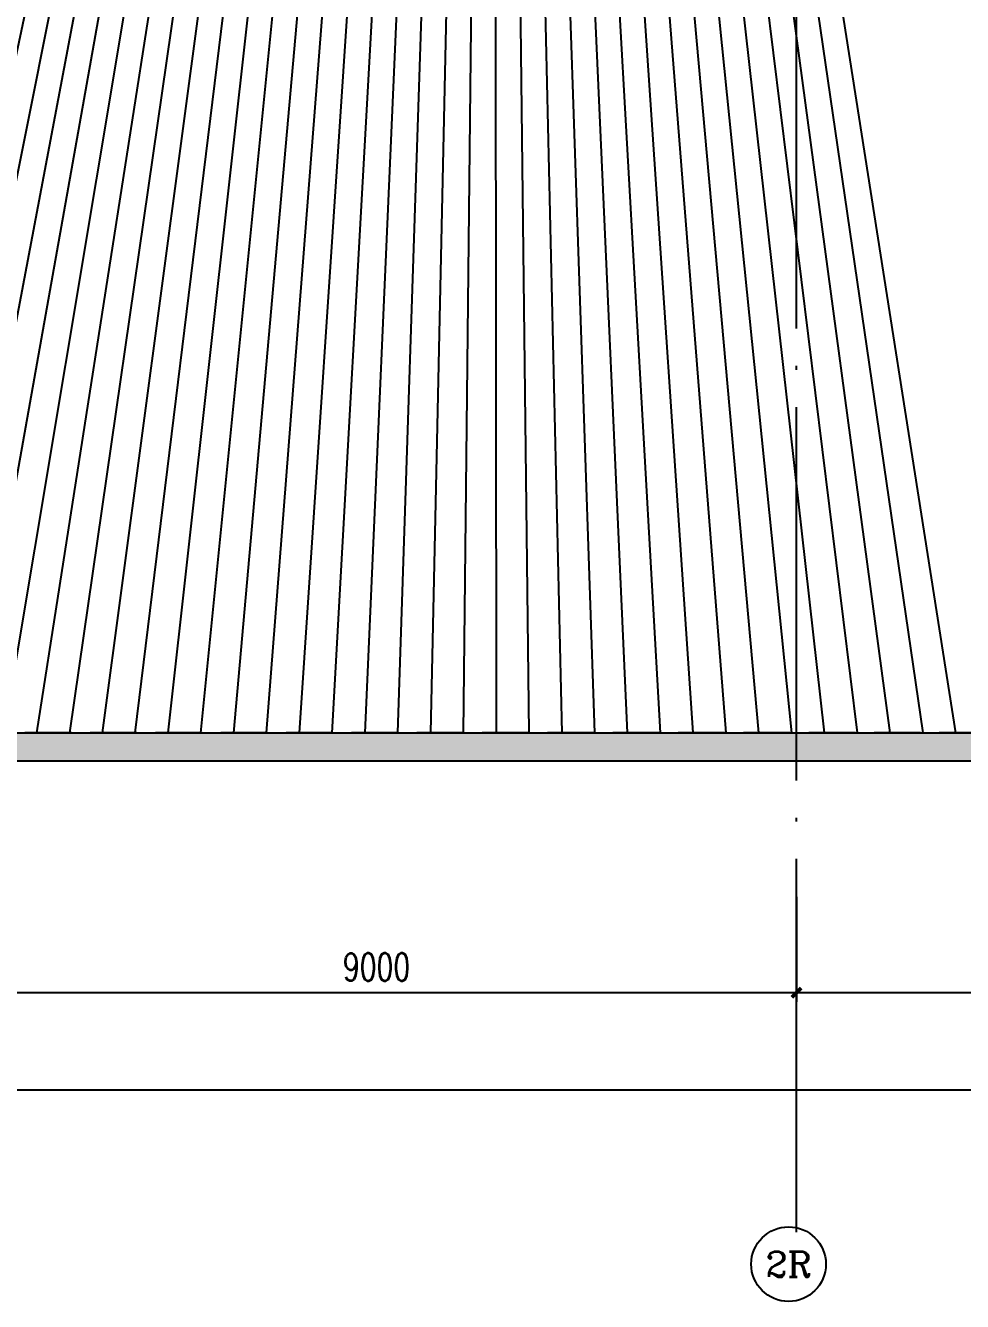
# Model space of a CAD drawing. Extents: x -4210259 to 293730, y -7499 to 868879.
# Drawn here: x -1090283 to -1080242, y 511145 to 524815 of the extents above; entities that cross this region are included whole.
import ezdxf
from ezdxf.enums import TextEntityAlignment as Align

# ---------------------------------------------------------------- set-up
doc = ezdxf.new("R2010")
doc.units = 0
doc.header["$LTSCALE"] = 1000
doc.header["$MEASUREMENT"] = 0
doc.linetypes.add('__DASH', pattern=[0.35, 0.25, -0.1])
doc.linetypes.add('DOTE', pattern=[2.4200000000000004, 2, -0.2, 0.02, -0.2])
doc.layers.get('Defpoints').update_dxf_attribs({"color": 210})
for name, color, linetype in [('A-AXIS-D', 1, 'Continuous'), ('A-AXIS-DOTE', 14, 'DOTE'), ('A-HATCH-2', 251, 'Continuous'), ('A-LIN-V', 9, 'Continuous'), ('AS-WALL', 40, 'Continuous'), ('PUB_TEXT', 7, 'Continuous')]:
    doc.layers.add(name, color=color, linetype=linetype)
doc.styles.add('_TCH_AXIS', font='COMPLEX', dxfattribs={"bigfont": 'GBCBIG'})
doc.styles.add('_TCH_DIM_T3', font='SIMPLEX', dxfattribs={"width": 0.7058823529411765, "bigfont": 'GBCBIG'})
doc.dimstyles.new('_TCH_ARCH&&100', dxfattribs={"dimtxt": 297.5, "dimasz": 100, "dimexe": 100, "dimexo": 100, "dimgap": 126.25, "dimtad": 1, "dimdec": 0, "dimzin": 0, "dimdsep": 46, "dimtxsty": '_TCH_DIM_T3', "dimblk": 'ARCHTICK', "dimcen": 0.09, "dimclrt": 7, "dimazin": 2, "dimtfac": 1, "dimtdec": 0, "dimtix": 1, "dimtmove": 2, "dimatfit": 3, "dimfxl": 0, "dimtolj": 1, "dimtzin": 0, "dimarcsym": 0})

# ---------------------------------------------------------------- blocks, each defined once
blk = doc.blocks.new('_ArchTick')
at = {"color": 0, "linetype": 'ByBlock', "const_width": 0.4}
blk.add_lwpolyline([(-0.5, -0.5), (0.5, 0.5)], dxfattribs=at)
blk = doc.blocks.new('*D766')
at = {"layer": 'A-AXIS-D', "color": 0, "lineweight": -2}
for p, q in [((-1104220.667464609, 515480), (-1104220.667464609, 513313.3764944364)), ((-946220.66761283, 515480), (-946220.66761283, 513313.3764944364)), ((-1104220.667464609, 513413.3764944364), (-946220.66761283, 513413.3764944364))]:
    blk.add_line(p, q, dxfattribs=at)
at = {"layer": 'Defpoints', "color": 0}
for p in [(-1104220.667464609, 515580), (-946220.66761283, 515580), (-946220.66761283, 513413.3764944364)]:
    blk.add_point(p, dxfattribs=at)
at = {"layer": 'A-AXIS-D', "color": 0, "lineweight": -2, "xscale": 100, "yscale": 100, "zscale": 100, "rotation": 180}
blk.add_blockref('_ArchTick', (-1104220.667464609, 513413.3764944364), dxfattribs=at)
at = {"layer": 'A-AXIS-D', "color": 0, "lineweight": -2, "xscale": 100, "yscale": 100, "zscale": 100}
blk.add_blockref('_ArchTick', (-946220.66761283, 513413.3764944364), dxfattribs=at)
at = {"layer": 'A-AXIS-D', "color": 7, "insert": (-1025220.667538719, 513688.3764944364), "char_height": 297.5, "attachment_point": 5, "style": '_TCH_DIM_T3'}
blk.add_mtext('\\A1;158000', dxfattribs=at)
blk = doc.blocks.new('*D1171')
at = {"layer": 'A-AXIS-D', "color": 0, "lineweight": -2}
for p, q in [((-1091020.667616445, 515480), (-1091020.667616445, 514353.3764944364)), ((-1082020.667616445, 515480), (-1082020.667616445, 514353.3764944364)), ((-1091020.667616445, 514453.3764944364), (-1082020.667616445, 514453.3764944364))]:
    blk.add_line(p, q, dxfattribs=at)
at = {"layer": 'Defpoints', "color": 0}
for p in [(-1091020.667616445, 515580), (-1082020.667616445, 515580), (-1082020.667616445, 514453.3764944364)]:
    blk.add_point(p, dxfattribs=at)
at = {"layer": 'A-AXIS-D', "color": 0, "lineweight": -2, "xscale": 100, "yscale": 100, "zscale": 100, "rotation": 180}
blk.add_blockref('_ArchTick', (-1091020.667616445, 514453.3764944364), dxfattribs=at)
at = {"layer": 'A-AXIS-D', "color": 0, "lineweight": -2, "xscale": 100, "yscale": 100, "zscale": 100}
blk.add_blockref('_ArchTick', (-1082020.667616445, 514453.3764944364), dxfattribs=at)
at = {"layer": 'A-AXIS-D', "color": 7, "insert": (-1086520.667616445, 514728.3764944364), "char_height": 297.5, "attachment_point": 5, "style": '_TCH_DIM_T3'}
blk.add_mtext('\\A1;9000', dxfattribs=at)
blk = doc.blocks.new('*D1172')
at = {"layer": 'A-AXIS-D', "color": 0, "lineweight": -2}
for p, q in [((-1082020.667616445, 515480), (-1082020.667616445, 514353.3764944364)), ((-1073020.667616445, 515480), (-1073020.667616445, 514353.3764944364)), ((-1082020.667616445, 514453.3764944364), (-1073020.667616445, 514453.3764944364))]:
    blk.add_line(p, q, dxfattribs=at)
at = {"layer": 'Defpoints', "color": 0}
for p in [(-1082020.667616445, 515580), (-1073020.667616445, 515580), (-1073020.667616445, 514453.3764944364)]:
    blk.add_point(p, dxfattribs=at)
at = {"layer": 'A-AXIS-D', "color": 0, "lineweight": -2, "xscale": 100, "yscale": 100, "zscale": 100, "rotation": 180}
blk.add_blockref('_ArchTick', (-1082020.667616445, 514453.3764944364), dxfattribs=at)
at = {"layer": 'A-AXIS-D', "color": 0, "lineweight": -2, "xscale": 100, "yscale": 100, "zscale": 100}
blk.add_blockref('_ArchTick', (-1073020.667616445, 514453.3764944364), dxfattribs=at)
at = {"layer": 'A-AXIS-D', "color": 7, "insert": (-1077520.667616445, 514728.3764944364), "char_height": 297.5, "attachment_point": 5, "style": '_TCH_DIM_T3'}
blk.add_mtext('\\A1;9000', dxfattribs=at)

msp = doc.modelspace()

# ---------------------------------------------------------------- hatches: boundary and pattern name
at = {"layer": 'A-HATCH-2'}
h = msp.add_hatch(dxfattribs=at)
h.set_pattern_fill('ANSI31', color=256, scale=150, angle=45.00000000000001)
h.set_pattern_definition([(90, (-40599583741.43156, -3384804562.000004), (-238.125, -1.848892746611746e-30), [])])
h.paths.add_polyline_path([(-1104220.667464609, 534887.4520265312), (-1104220.667464609, 517237.4520265187), (-1080020.667616457, 517237.4520265086), (-1080020.667616457, 522237.4520265063), (-1075020.667616444, 522237.4520265271), (-1075020.667616444, 517237.4520265118), (-1072320.667628421, 517237.4520265156), (-1072320.667628421, 534887.4520265185)])
h = msp.add_hatch(dxfattribs=at)
h.set_pattern_fill('ANSI38', color=256, scale=150)
h.set_pattern_definition([(45, (0, 0), (-168.3798022700466, 168.3798022700466), []), (135, (0, 0), (-505.1394068101398, 168.3798022700467), [595.3125, -357.1875])])
h.paths.add_polyline_path([(-962820.667648551, 517237.4520264904), (-946220.66761283, 517237.4520264904), (-946220.66761283, 516937.4520265246), (-962820.667648551, 516937.4520265246)])
h.paths.add_polyline_path([(-967020.6676076561, 516937.4520265246), (-964320.6676285589, 516937.4520265246), (-964320.6676285589, 517237.4520264904), (-967020.6676076561, 517237.4520264904)])
h.paths.add_polyline_path([(-1016820.66764856, 517237.4520265136), (-972020.6676076691, 517237.4520265136), (-972020.6676076691, 516937.4520265246), (-1016820.66764856, 516937.4520265246)])
h.paths.add_polyline_path([(-1020520.66760765, 516937.4520265246), (-1018320.667628568, 516937.4520265246), (-1018320.667628568, 517237.4520264904), (-1020520.66760765, 517237.4520264904)])
h.paths.add_polyline_path([(-1070820.66764828, 516937.4520265245), (-1026520.667607633, 516937.4520265245), (-1026520.667607633, 517237.4520265146), (-1070820.66764828, 517237.4520265146)])
h.paths.add_polyline_path([(-1075020.667616444, 516937.4520265245), (-1072320.667628287, 516937.4520265245), (-1072320.667628287, 517237.4520264899), (-1075020.667616444, 517237.4520264899)])
h.paths.add_polyline_path([(-1104220.667464609, 516937.4520265245), (-1080020.667616457, 516937.4520265245), (-1080020.667616457, 517237.4520265136), (-1104220.667464609, 517237.4520265136)])

# ---------------------------------------------------------------- linework, layer by layer
at = {"layer": 'A-AXIS-D'}
msp.add_circle((-1082105.570093621, 511544.740827669), 400, dxfattribs=at)
at = {"layer": 'A-AXIS-DOTE', "ltscale": 2}
msp.add_line((-1082020.667616445, 511887.4520265246), (-1082020.667616445, 538485.0684404817), dxfattribs=at)
at = {"layer": 'A-AXIS-DOTE', "linetype": '__DASH', "ltscale": 2}
msp.add_line((-940690, 517237.4520265153), (-1111279.804428067, 517237.4520265135), dxfattribs=at)
at = {"layer": 'A-LIN-V'}
msp.add_line((-1104220.667464609, 517237.4520265136), (-946220.66761283, 517237.4520265136), dxfattribs=at)
at = {"layer": 'AS-WALL'}
msp.add_line((-1111279.804428067, 516937.4520265245), (-940690, 516937.4520265246), dxfattribs=at)

# ---------------------------------------------------------------- texts
at = {"layer": 'PUB_TEXT', "style": '_TCH_AXIS'}
msp.add_text('2R', height=270.8642225464686, dxfattribs=at).set_placement((-1082350.637723544, 511409.3087163958), (-1081860.502463698, 511409.3087163958), align=Align.FIT)

# ---------------------------------------------------------------- dimensions: what is measured, and where the dimension line sits
at = {"layer": 'A-AXIS-D'}
for base, p1, p2, picture, middle in [((-946220.66761283, 513413.3764944364), (-1104220.667464609, 515580), (-946220.66761283, 515580), '*D766', (-1025220.667538719, 513688.3764944364)), ((-1082020.667616445, 514453.3764944364), (-1091020.667616445, 515580), (-1082020.667616445, 515580), '*D1171', (-1086520.667616445, 514728.3764944364)), ((-1073020.667616445, 514453.3764944364), (-1082020.667616445, 515580), (-1073020.667616445, 515580), '*D1172', (-1077520.667616445, 514728.3764944364))]:
    dim = msp.add_linear_dim(base=base, p1=p1, p2=p2, angle=0, dimstyle='_TCH_ARCH&&100', override={"dimgap": 0}, dxfattribs=at)
    dim.commit()
    dim.dimension.update_dxf_attribs({"geometry": picture, "text_midpoint": middle, "dimtype": 129})

doc.saveas('drawing.dxf')
